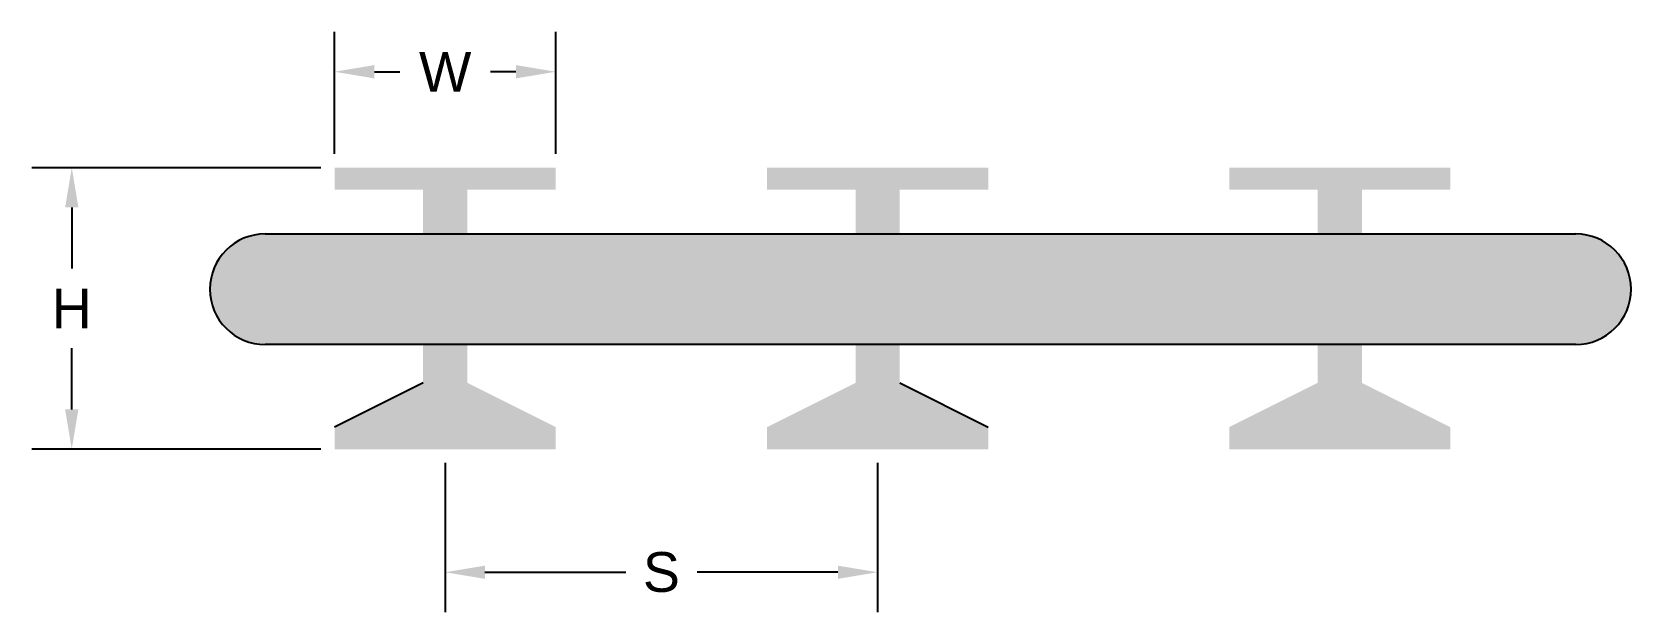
# Model space of a CAD drawing. Header units: inches. Extents: x 20.14 to 27.37, y 14.13 to 16.75.
import ezdxf

# ---------------------------------------------------------------- set-up
doc = ezdxf.new("R2010")
doc.units = ezdxf.units.IN
doc.header["$MEASUREMENT"] = 0
doc.styles.get("Standard").update_dxf_attribs({"font": 'arial.ttf'})
doc.dimstyles.get("Standard").update_dxf_attribs({"dimtxt": 0.18, "dimasz": 0.18, "dimexe": 0.18, "dimexo": 0.0625, "dimgap": 0.09, "dimtad": 0, "dimtih": 1, "dimtoh": 1, "dimdec": 4, "dimzin": 0, "dimdsep": 46, "dimtxsty": 'Standard', "dimcen": 0.09, "dimadec": 0, "dimazin": 0, "dimtfac": 1, "dimtdec": 4, "dimtofl": 0, "dimtmove": 0, "dimatfit": 3, "dimfxl": 1, "dimtolj": 1, "dimtzin": 0, "dimarcsym": 0})

# ---------------------------------------------------------------- blocks, each defined once
blk = doc.blocks.new('*D4')
at = {"color": 0, "lineweight": -2, "transparency": 16777216}
for p, q in [((21.4431, 16.1394), (20.1362, 16.1394)), ((20.3162, 15.9594), (20.3162, 15.6826)), ((20.3162, 15.0458), (20.3162, 15.3226)), ((21.4431, 14.8658), (20.1362, 14.8658))]:
    blk.add_line(p, q, dxfattribs=at)
at = {"color": 0, "transparency": 16777216}
for points in [[(20.2862, 15.9594), (20.3462, 15.9594), (20.3162, 16.1394)], [(20.2862, 15.0458), (20.3462, 15.0458), (20.3162, 14.8658)]]:
    blk.add_solid(points, dxfattribs=at)
at = {"layer": 'Defpoints', "color": 0, "transparency": 16777216}
for p in [(21.5056, 16.1394), (20.3162, 14.8658), (21.5056, 14.8658)]:
    blk.add_point(p, dxfattribs=at)
at = {"color": 0, "transparency": 16777216, "insert": (20.3162, 15.5026), "char_height": 0.18, "attachment_point": 5}
blk.add_mtext('\\A1;H', dxfattribs=at)
blk = doc.blocks.new('*D5')
at = {"color": 0, "lineweight": -2, "transparency": 16777216}
for p, q in [((21.5056, 16.2019), (21.5056, 16.7535)), ((22.5056, 16.2019), (22.5056, 16.7535)), ((21.6856, 16.5735), (21.7999, 16.5735)), ((22.3256, 16.5735), (22.2113, 16.5735))]:
    blk.add_line(p, q, dxfattribs=at)
at = {"color": 0, "transparency": 16777216}
for points in [[(21.6856, 16.6035), (21.6856, 16.5435), (21.5056, 16.5735)], [(22.3256, 16.6035), (22.3256, 16.5435), (22.5056, 16.5735)]]:
    blk.add_solid(points, dxfattribs=at)
at = {"layer": 'Defpoints', "color": 0, "transparency": 16777216}
for p in [(22.5056, 16.5735), (21.5056, 16.1394), (22.5056, 16.1394)]:
    blk.add_point(p, dxfattribs=at)
at = {"color": 0, "transparency": 16777216, "insert": (22.0056, 16.5735), "char_height": 0.18, "attachment_point": 5}
blk.add_mtext('\\A1;W', dxfattribs=at)
blk = doc.blocks.new('*D6')
at = {"color": 0, "lineweight": -2, "transparency": 16777216}
for p, q in [((22.0056, 14.8033), (22.0056, 14.1289)), ((23.9622, 14.8033), (23.9622, 14.1289)), ((22.1856, 14.3089), (22.8223, 14.3089)), ((23.7822, 14.3089), (23.1456, 14.3089))]:
    blk.add_line(p, q, dxfattribs=at)
at = {"color": 0, "transparency": 16777216}
for points in [[(22.1856, 14.3389), (22.1856, 14.2789), (22.0056, 14.3089)], [(23.7822, 14.3389), (23.7822, 14.2789), (23.9622, 14.3089)]]:
    blk.add_solid(points, dxfattribs=at)
at = {"layer": 'Defpoints', "color": 0, "transparency": 16777216}
for p in [(22.0056, 14.8658), (23.9622, 14.8658), (23.9622, 14.3089)]:
    blk.add_point(p, dxfattribs=at)
at = {"color": 0, "transparency": 16777216, "insert": (22.9839, 14.3089), "char_height": 0.18, "attachment_point": 5}
blk.add_mtext('\\A1;S', dxfattribs=at)

msp = doc.modelspace()

# ---------------------------------------------------------------- hatches: boundary and pattern name
at = {"true_color": 0xf8d731}
h = msp.add_hatch(color=40, dxfattribs=at)
h.dxf.hatch_style = 1
h.paths.add_polyline_path([(21.50562, 16.13944), (21.50562, 16.03944), (21.90562, 16.03944), (21.90562, 15.83944), (22.10562, 15.83944), (22.10562, 16.03944), (22.50562, 16.03944), (22.50562, 16.13944)])
h.paths.add_polyline_path([(22.10562, 15.16578), (22.10562, 15.33944), (21.90562, 15.33944), (21.90562, 15.16578), (21.50562, 14.96578), (21.50562, 14.86578), (22.50562, 14.86578), (22.50562, 14.96578)])
h = msp.add_hatch(color=40, dxfattribs=at)
h.dxf.hatch_style = 1
h.paths.add_polyline_path([(24.46223, 16.13944), (23.46223, 16.13944), (23.46223, 16.03944), (23.86223, 16.03944), (23.86223, 15.83944), (24.06223, 15.83944), (24.06223, 16.03944), (24.46223, 16.03944)])
h.paths.add_polyline_path([(24.06223, 15.16578), (24.06223, 15.33944), (23.86223, 15.33944), (23.86223, 15.16578), (23.46223, 14.96578), (23.46223, 14.86578), (24.46223, 14.86578), (24.46223, 14.96578)])
h = msp.add_hatch(color=40, dxfattribs=at)
h.dxf.hatch_style = 1
h.paths.add_polyline_path([(26.55289, 16.13944), (25.55289, 16.13944), (25.55289, 16.03944), (25.95289, 16.03944), (25.95289, 15.83944), (26.15289, 15.83944), (26.15289, 16.03944), (26.55289, 16.03944)])
h.paths.add_polyline_path([(26.15289, 15.16578), (26.15289, 15.33944), (25.95289, 15.33944), (25.95289, 15.16578), (25.55289, 14.96578), (25.55289, 14.86578), (26.55289, 14.86578), (26.55289, 14.96578)])
at = {"true_color": 0xfecc66}
h = msp.add_hatch(color=31, dxfattribs=at)
h.dxf.hatch_style = 1
h.paths.add_polyline_path([(21.19114, 15.33944), (21.90562, 15.33944), (21.90562, 15.83944), (21.19114, 15.83944, 1)])
h = msp.add_hatch(color=31, dxfattribs=at)
h.dxf.hatch_style = 1
h.paths.add_polyline_path([(27.12064, 15.33944), (27.12064, 15.83944), (21.19114, 15.83944), (21.19114, 15.33944)])
at = {"true_color": 0xf8d731}
h = msp.add_hatch(color=40, dxfattribs=at)
h.dxf.hatch_style = 1
h.paths.add_polyline_path([(21.90562, 15.83944), (21.90562, 15.33944), (22.10562, 15.33944), (22.10562, 15.83944)])
h = msp.add_hatch(color=40, dxfattribs=at)
h.dxf.hatch_style = 1
h.paths.add_polyline_path([(24.06223, 15.83944), (23.86223, 15.83944), (23.86223, 15.33944), (24.06223, 15.33944)])
h = msp.add_hatch(color=40, dxfattribs=at)
h.dxf.hatch_style = 1
h.paths.add_polyline_path([(26.15289, 15.83944), (25.95289, 15.83944), (25.95289, 15.33944), (26.15289, 15.33944)])
at = {"true_color": 0xfecc66}
h = msp.add_hatch(color=31, dxfattribs=at)
h.dxf.hatch_style = 1
h.paths.add_polyline_path([(27.12064, 15.83944), (27.12064, 15.33944, 1)])

# ---------------------------------------------------------------- linework, layer by layer
at = {"color": 40, "true_color": 0xf8d731}
for p, q in [((21.19114, 15.83944), (27.12064, 15.83944)), ((27.12064, 15.33944), (21.19114, 15.33944))]:
    msp.add_line(p, q, dxfattribs=at)
for p, q in [((21.90562, 15.16578), (21.50562, 14.96578)), ((24.06223, 15.16578), (24.46223, 14.96578))]:
    msp.add_line(p, q)
for centre, start, end in [((21.19114, 15.58944), 90, 270), ((27.12064, 15.58944), 270, 90)]:
    msp.add_arc(centre, 0.25, start, end, dxfattribs=at)

# ---------------------------------------------------------------- dimensions: what is measured, and where the dimension line sits
for base, p1, p2, text, picture, middle in [((22.50562, 16.57346), (21.50562, 16.13944), (22.50562, 16.13944), 'W', '*D5', (22.00562, 16.57346)), ((23.96223, 14.30894), (22.00562, 14.86578), (23.96223, 14.86578), 'S', '*D6', (22.98392, 14.30894))]:
    dim = msp.add_linear_dim(base=base, p1=p1, p2=p2, text=text, dimstyle='Standard')
    dim.commit()
    dim.dimension.update_dxf_attribs({"geometry": picture, "text_midpoint": middle})
dim = msp.add_linear_dim(base=(20.31622, 14.86578), p1=(21.50562, 16.13944), p2=(21.50562, 14.86578), angle=90, text='H', dimstyle='Standard')
dim.commit()
dim.dimension.update_dxf_attribs({"geometry": '*D4', "text_midpoint": (20.31622, 15.50261)})

doc.saveas('drawing.dxf')
